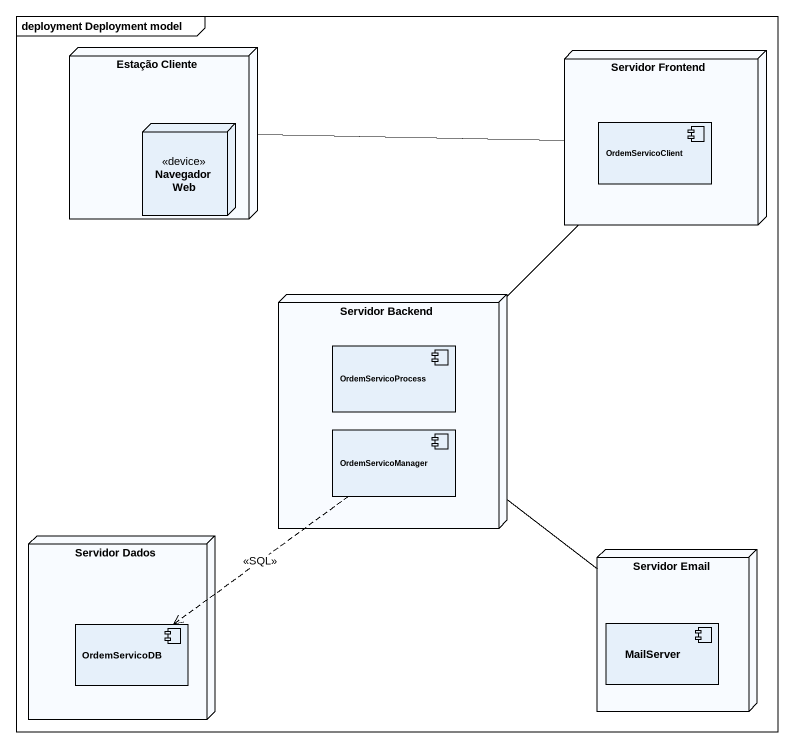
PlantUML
@startuml
mainframe deployment Deployment model
node "Estação Cliente" as Estação_Cliente {
  node "Navegador Web" as Navegador_Web <<device>>
}
node "Servidor Frontend" as Servidor_Frontend {
  component OrdemServicoClient
}
node "Servidor Backend" as Servidor_Backend {
  component OrdemServicoProcess
  component OrdemServicoManager
}
node "Servidor Dados" as Servidor_Dados {
  component OrdemServicoDB
}
node "Servidor Email" as Servidor_Email {
  component MailServer
}
Servidor_Frontend -left- Estação_Cliente
Servidor_Frontend -- Servidor_Backend
Servidor_Backend -- Servidor_Email
OrdemServicoManager ..> OrdemServicoDB : <<SQL>>
@enduml
